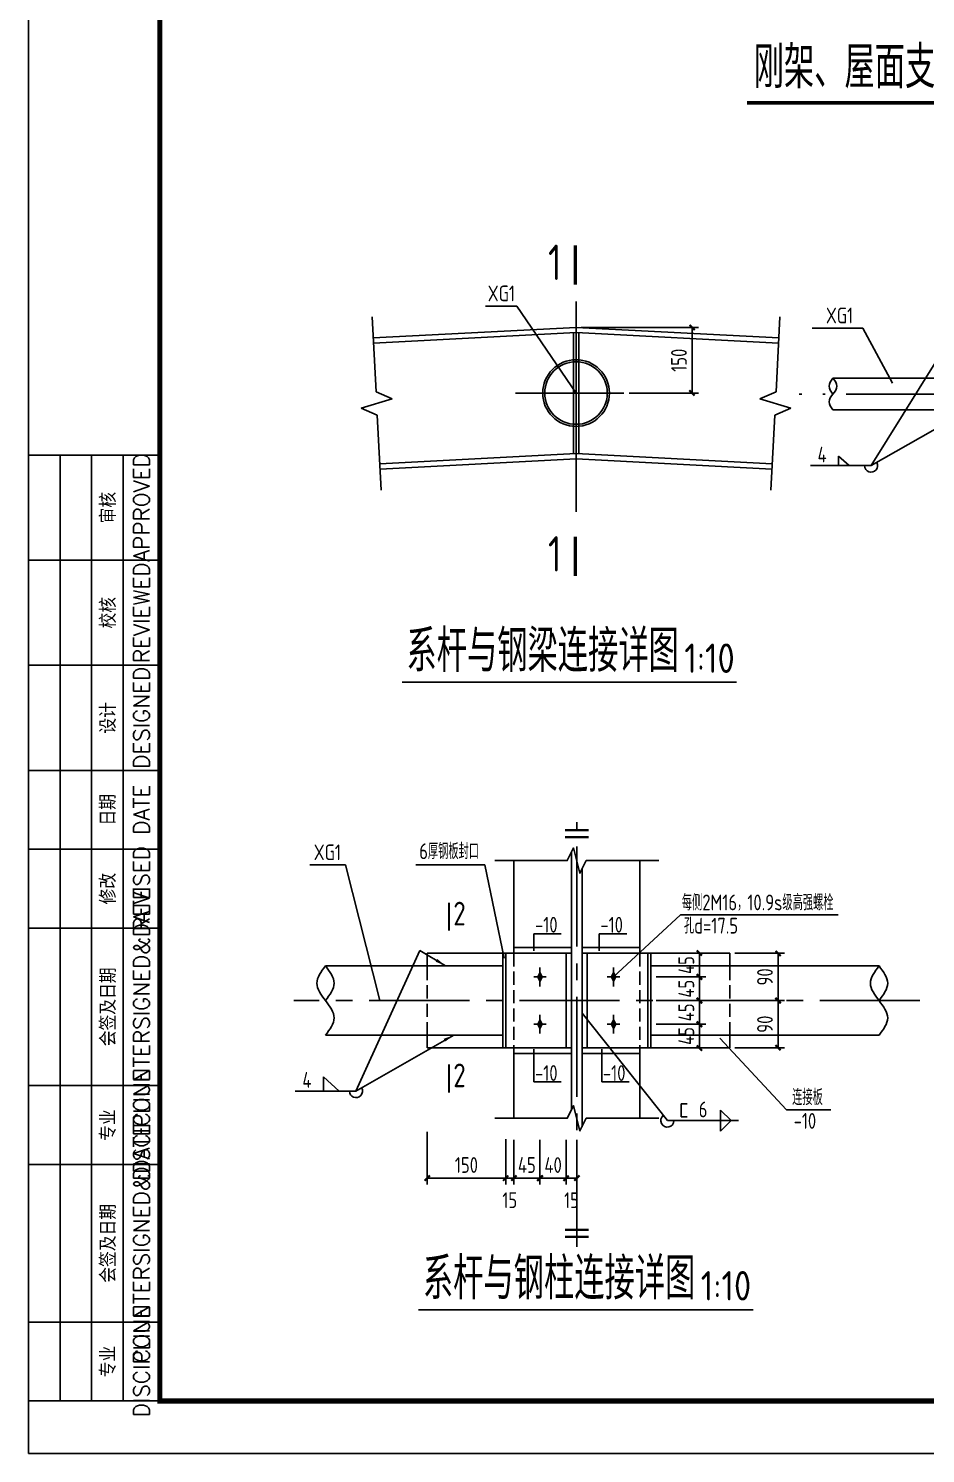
# Model space of a CAD drawing. Header units: millimetres. Extents: x 865974 to 875117, y 41124 to 44891.
# Drawn here: x 868866.9 to 869037.6, y 41123.6 to 41394.8 of the extents above; entities that cross this region are included whole.
import ezdxf
from ezdxf.enums import TextEntityAlignment as Align

# ---------------------------------------------------------------- set-up
doc = ezdxf.new("R2010")
doc.units = ezdxf.units.MM
doc.header["$LTSCALE"] = 1000
doc.header["$MEASUREMENT"] = 0
for name, pattern in [('center2', [28.575, 19.05, -3.175, 3.175, -3.175]), ('DASH', [0.35, 0.25, -0.1]), ('DASHED', [117.236842, 78.157895, -39.078947]), ('DOTE', [2.42, 2, -0.2, 0.02, -0.2])]:
    doc.linetypes.add(name, pattern=pattern)
doc.layers.add('1', color=4, linetype='Continuous', lineweight=70)
for name, color, linetype in [('1000', 2, 'Continuous'), ('11', 134, 'Continuous'), ('AXIS', 3, 'Continuous'), ('BEAM', 4, 'DASHED'), ('COLUMN', 9, 'Continuous'), ('DIM', 7, 'Continuous'), ('DOTE', 1, 'DOTE'), ('M_Prof', 2, 'Continuous'), ('NUM', 7, 'Continuous'), ('Prof', 2, 'Continuous'), ('THIN', 7, 'Continuous'), ('文字', 7, 'Continuous'), ('标注', 7, 'Continuous'), ('焊缝标注', 3, 'Continuous')]:
    doc.layers.add(name, color=color, linetype=linetype)
doc.styles.add('ECEC_TK', font='txt_l.shx', dxfattribs={"bigfont": 'hztxt_l.shx'})
doc.styles.add('GBHZ', font='gbenor.shx', dxfattribs={"width": 0.9, "bigfont": 'gbcbig.shx'})
doc.dimstyles.new('Y10', dxfattribs={"dimscale": 0, "dimtxt": 3, "dimasz": 0.01, "dimexe": 1.2, "dimexo": 1, "dimgap": 1, "dimtad": 1, "dimdec": 0, "dimlfac": 10, "dimzin": 0, "dimdsep": 46, "dimtxsty": 'GBHZ', "dimblk1": 'DX', "dimblk2": 'DX', "dimsah": 1, "dimcen": 0.09, "dimdle": 1, "dimadec": 0, "dimazin": 0, "dimtfac": 1, "dimtdec": 0, "dimtix": 1, "dimtmove": 2, "dimatfit": 3, "dimldrblk": 'DX', "dimfxl": 0, "dimtolj": 1, "dimtzin": 0, "dimarcsym": 0})

# ---------------------------------------------------------------- blocks, each defined once
blk = doc.blocks.new('DX')
at = {"color": 0, "linetype": 'ByBlock', "const_width": 40}
blk.add_lwpolyline([(-54, -51), (46, 49)], dxfattribs=at)
blk = doc.blocks.new('*D148')
at = {"layer": 'Defpoints', "color": 0, "transparency": 16777216}
for p in [(868971.14, 41337.9), (868993.22, 41337.9), (868980.26, 41325.4)]:
    blk.add_point(p, dxfattribs=at)
at = {"layer": 'DIM', "color": 0, "lineweight": -2, "transparency": 16777216}
for p, q in [((868972.14, 41337.9), (868994.42, 41337.9)), ((868993.22, 41325.41), (868993.22, 41337.89)), ((868981.26, 41325.4), (868994.42, 41325.4))]:
    blk.add_line(p, q, dxfattribs=at)
at = {"layer": 'DIM', "color": 0, "lineweight": -2, "transparency": 16777216, "xscale": 0.01, "yscale": 0.01, "zscale": 0.01}
for p, rotation in [((868993.22, 41337.9), 90), ((868993.22, 41325.4), 270)]:
    blk.add_blockref('DX', p, dxfattribs=dict(at, rotation=rotation))
at = {"layer": 'DIM', "color": 0, "transparency": 16777216, "insert": (868990.72, 41331.65), "char_height": 3, "attachment_point": 5, "rotation": 90, "style": 'GBHZ'}
blk.add_mtext('\\A1;150', dxfattribs=at)
blk = doc.blocks.new('BOLIT_GAOQIANG')
at = {"layer": 'THIN', "color": 252}
for p, q in [((-1.2, 0), (1.2, 0)), ((0, 1.8), (0, -1.8))]:
    blk.add_line(p, q, dxfattribs=at)
at = {"layer": 'THIN'}
blk.add_solid([(0, 1.2), (0.6, 0), (-0.6, 0), (0, -1.2)], dxfattribs=at)
blk = doc.blocks.new('*D301')
at = {"layer": 'Defpoints', "color": 0, "linetype": 'ByBlock', "transparency": 16777216}
for p in [(869000.38, 41218.8, 0.01), (869000.38, 41209.8, 0.01), (869009.59, 41209.8)]:
    blk.add_point(p, dxfattribs=at)
at = {"layer": 'DIM', "color": 0, "linetype": 'ByBlock', "lineweight": -2, "transparency": 16777216}
for p, q in [((869001.38, 41218.8), (869010.79, 41218.8)), ((869009.59, 41218.79), (869009.59, 41209.81)), ((869001.38, 41209.8), (869010.79, 41209.8))]:
    blk.add_line(p, q, dxfattribs=at)
at = {"layer": 'DIM', "color": 0, "linetype": 'ByBlock', "lineweight": -2, "transparency": 16777216, "xscale": 0.01, "yscale": 0.01, "zscale": 0.01}
for p, rotation in [((869009.59, 41218.8), 90), ((869009.59, 41209.8), 270)]:
    blk.add_blockref('DX', p, dxfattribs=dict(at, rotation=rotation))
at = {"layer": 'DIM', "color": 0, "linetype": 'ByBlock', "transparency": 16777216, "insert": (869007.09, 41214.3), "char_height": 3, "attachment_point": 5, "rotation": 90, "style": 'GBHZ'}
blk.add_mtext('\\A1;90', dxfattribs=at)
blk = doc.blocks.new('*D302')
at = {"layer": 'Defpoints', "color": 0, "linetype": 'ByBlock', "transparency": 16777216}
for p in [(869000.38, 41209.8), (869000.38, 41200.8, 0.02), (869009.59, 41200.8)]:
    blk.add_point(p, dxfattribs=at)
at = {"layer": 'DIM', "color": 0, "linetype": 'ByBlock', "lineweight": -2, "transparency": 16777216}
for p, q in [((869001.38, 41209.8), (869010.79, 41209.8)), ((869009.59, 41209.79), (869009.59, 41200.81)), ((869001.38, 41200.8), (869010.79, 41200.8))]:
    blk.add_line(p, q, dxfattribs=at)
at = {"layer": 'DIM', "color": 0, "linetype": 'ByBlock', "lineweight": -2, "transparency": 16777216, "xscale": 0.01, "yscale": 0.01, "zscale": 0.01}
for p, rotation in [((869009.59, 41209.8), 90), ((869009.59, 41200.8), 270)]:
    blk.add_blockref('DX', p, dxfattribs=dict(at, rotation=rotation))
at = {"layer": 'DIM', "color": 0, "linetype": 'ByBlock', "transparency": 16777216, "insert": (869007.09, 41205.3), "char_height": 3, "attachment_point": 5, "rotation": 90, "style": 'GBHZ'}
blk.add_mtext('\\A1;90', dxfattribs=at)
blk = doc.blocks.new('*D303')
at = {"layer": 'Defpoints', "color": 0, "linetype": 'ByBlock', "transparency": 16777216}
for p in [(868985.38, 41205.3, 0), (868994.62, 41205.3), (868985.38, 41200.8, 0)]:
    blk.add_point(p, dxfattribs=at)
at = {"layer": 'DIM', "color": 0, "linetype": 'ByBlock', "lineweight": -2, "transparency": 16777216}
for p, q in [((868986.38, 41205.3), (868995.82, 41205.3)), ((868994.62, 41205.31), (868994.62, 41205.32)), ((868994.62, 41200.8), (868994.62, 41205.3)), ((868986.38, 41200.8), (868995.82, 41200.8)), ((868994.62, 41200.79), (868994.62, 41200.78))]:
    blk.add_line(p, q, dxfattribs=at)
at = {"layer": 'DIM', "color": 0, "linetype": 'ByBlock', "lineweight": -2, "transparency": 16777216, "xscale": 0.01, "yscale": 0.01, "zscale": 0.01}
for p, rotation in [((868994.62, 41205.3), 270), ((868994.62, 41200.8), 90)]:
    blk.add_blockref('DX', p, dxfattribs=dict(at, rotation=rotation))
at = {"layer": 'DIM', "color": 0, "linetype": 'ByBlock', "transparency": 16777216, "insert": (868992.12, 41203.05), "char_height": 3, "attachment_point": 5, "rotation": 90, "style": 'GBHZ'}
blk.add_mtext('\\A1;45', dxfattribs=at)
blk = doc.blocks.new('*D304')
at = {"layer": 'Defpoints', "color": 0, "linetype": 'ByBlock', "transparency": 16777216}
for p in [(868985.38, 41209.8, 0), (868994.62, 41209.8), (868985.38, 41205.3, 0)]:
    blk.add_point(p, dxfattribs=at)
at = {"layer": 'DIM', "color": 0, "linetype": 'ByBlock', "lineweight": -2, "transparency": 16777216}
for p, q in [((868986.38, 41209.8), (868995.82, 41209.8)), ((868994.62, 41209.81), (868994.62, 41209.82)), ((868994.62, 41205.3), (868994.62, 41209.8)), ((868986.38, 41205.3), (868995.82, 41205.3)), ((868994.62, 41205.29), (868994.62, 41205.28))]:
    blk.add_line(p, q, dxfattribs=at)
at = {"layer": 'DIM', "color": 0, "linetype": 'ByBlock', "lineweight": -2, "transparency": 16777216, "xscale": 0.01, "yscale": 0.01, "zscale": 0.01}
for p, rotation in [((868994.62, 41209.8), 270), ((868994.62, 41205.3), 90)]:
    blk.add_blockref('DX', p, dxfattribs=dict(at, rotation=rotation))
at = {"layer": 'DIM', "color": 0, "linetype": 'ByBlock', "transparency": 16777216, "insert": (868992.12, 41207.55), "char_height": 3, "attachment_point": 5, "rotation": 90, "style": 'GBHZ'}
blk.add_mtext('\\A1;45', dxfattribs=at)
blk = doc.blocks.new('*D305')
at = {"layer": 'Defpoints', "color": 0, "linetype": 'ByBlock', "transparency": 16777216}
for p in [(868985.38, 41214.3, 0), (868994.62, 41214.3), (868985.38, 41209.8, 0)]:
    blk.add_point(p, dxfattribs=at)
at = {"layer": 'DIM', "color": 0, "linetype": 'ByBlock', "lineweight": -2, "transparency": 16777216}
for p, q in [((868986.38, 41214.3), (868995.82, 41214.3)), ((868994.62, 41214.31), (868994.62, 41214.32)), ((868994.62, 41209.8), (868994.62, 41214.3)), ((868986.38, 41209.8), (868995.82, 41209.8)), ((868994.62, 41209.79), (868994.62, 41209.78))]:
    blk.add_line(p, q, dxfattribs=at)
at = {"layer": 'DIM', "color": 0, "linetype": 'ByBlock', "lineweight": -2, "transparency": 16777216, "xscale": 0.01, "yscale": 0.01, "zscale": 0.01}
for p, rotation in [((868994.62, 41214.3), 270), ((868994.62, 41209.8), 90)]:
    blk.add_blockref('DX', p, dxfattribs=dict(at, rotation=rotation))
at = {"layer": 'DIM', "color": 0, "linetype": 'ByBlock', "transparency": 16777216, "insert": (868992.12, 41212.05), "char_height": 3, "attachment_point": 5, "rotation": 90, "style": 'GBHZ'}
blk.add_mtext('\\A1;45', dxfattribs=at)
blk = doc.blocks.new('*D306')
at = {"layer": 'Defpoints', "color": 0, "linetype": 'ByBlock', "transparency": 16777216}
for p in [(868985.38, 41218.8, 0), (868994.62, 41218.8), (868985.38, 41214.3, 0)]:
    blk.add_point(p, dxfattribs=at)
at = {"layer": 'DIM', "color": 0, "linetype": 'ByBlock', "lineweight": -2, "transparency": 16777216}
for p, q in [((868986.38, 41218.8), (868995.82, 41218.8)), ((868994.62, 41218.81), (868994.62, 41218.82)), ((868994.62, 41214.3), (868994.62, 41218.8)), ((868986.38, 41214.3), (868995.82, 41214.3)), ((868994.62, 41214.29), (868994.62, 41214.28))]:
    blk.add_line(p, q, dxfattribs=at)
at = {"layer": 'DIM', "color": 0, "linetype": 'ByBlock', "lineweight": -2, "transparency": 16777216, "xscale": 0.01, "yscale": 0.01, "zscale": 0.01}
for p, rotation in [((868994.62, 41218.8), 270), ((868994.62, 41214.3), 90)]:
    blk.add_blockref('DX', p, dxfattribs=dict(at, rotation=rotation))
at = {"layer": 'DIM', "color": 0, "linetype": 'ByBlock', "transparency": 16777216, "insert": (868992.12, 41216.55), "char_height": 3, "attachment_point": 5, "rotation": 90, "style": 'GBHZ'}
blk.add_mtext('\\A1;45', dxfattribs=at)
blk = doc.blocks.new('*D307')
at = {"layer": 'Defpoints', "color": 0, "transparency": 16777216}
for p in [(868942.78, 41185.81, 0), (868957.78, 41184.43, -0.01), (868957.78, 41176)]:
    blk.add_point(p, dxfattribs=at)
at = {"layer": 'DIM', "color": 0, "lineweight": -2, "transparency": 16777216}
for p, q in [((868942.78, 41184.81), (868942.78, 41174.8)), ((868957.78, 41183.43), (868957.78, 41174.8)), ((868942.79, 41176), (868957.77, 41176))]:
    blk.add_line(p, q, dxfattribs=at)
at = {"layer": 'DIM', "color": 0, "lineweight": -2, "transparency": 16777216, "xscale": 0.01, "yscale": 0.01, "zscale": 0.01, "rotation": 180}
blk.add_blockref('DX', (868942.78, 41176), dxfattribs=at)
at = {"layer": 'DIM', "color": 0, "lineweight": -2, "transparency": 16777216, "xscale": 0.01, "yscale": 0.01, "zscale": 0.01}
blk.add_blockref('DX', (868957.78, 41176), dxfattribs=at)
at = {"layer": 'DIM', "color": 0, "transparency": 16777216, "insert": (868950.28, 41178.5), "char_height": 3, "attachment_point": 5, "style": 'GBHZ'}
blk.add_mtext('\\A1;150', dxfattribs=at)
blk = doc.blocks.new('*D308')
at = {"layer": 'Defpoints', "color": 0, "transparency": 16777216}
for p in [(868957.78, 41184.43, -0.01), (868959.28, 41184.31, -0.01), (868959.28, 41176)]:
    blk.add_point(p, dxfattribs=at)
at = {"layer": 'DIM', "color": 0, "lineweight": -2, "transparency": 16777216}
for p, q in [((868957.78, 41183.43), (868957.78, 41174.8)), ((868959.28, 41183.31), (868959.28, 41174.8)), ((868957.77, 41176), (868957.76, 41176)), ((868957.78, 41176), (868959.28, 41176)), ((868959.29, 41176), (868959.3, 41176))]:
    blk.add_line(p, q, dxfattribs=at)
at = {"layer": 'DIM', "color": 0, "lineweight": -2, "transparency": 16777216, "xscale": 0.01, "yscale": 0.01, "zscale": 0.01}
blk.add_blockref('DX', (868957.78, 41176), dxfattribs=at)
at = {"layer": 'DIM', "color": 0, "lineweight": -2, "transparency": 16777216, "xscale": 0.01, "yscale": 0.01, "zscale": 0.01, "rotation": 180}
blk.add_blockref('DX', (868959.28, 41176), dxfattribs=at)
at = {"layer": 'DIM', "color": 0, "transparency": 16777216, "insert": (868958.53, 41171.81), "char_height": 3, "attachment_point": 5, "style": 'GBHZ'}
blk.add_mtext('\\A1;15', dxfattribs=at)
blk = doc.blocks.new('*D309')
at = {"layer": 'Defpoints', "color": 0, "transparency": 16777216}
for p in [(868959.28, 41184.31, -0.01), (868964.28, 41184.31, -0.01), (868964.28, 41176)]:
    blk.add_point(p, dxfattribs=at)
at = {"layer": 'DIM', "color": 0, "lineweight": -2, "transparency": 16777216}
for p, q in [((868959.28, 41183.31), (868959.28, 41174.8)), ((868964.28, 41183.31), (868964.28, 41174.8)), ((868959.29, 41176), (868964.27, 41176))]:
    blk.add_line(p, q, dxfattribs=at)
at = {"layer": 'DIM', "color": 0, "lineweight": -2, "transparency": 16777216, "xscale": 0.01, "yscale": 0.01, "zscale": 0.01, "rotation": 180}
blk.add_blockref('DX', (868959.28, 41176), dxfattribs=at)
at = {"layer": 'DIM', "color": 0, "lineweight": -2, "transparency": 16777216, "xscale": 0.01, "yscale": 0.01, "zscale": 0.01}
blk.add_blockref('DX', (868964.28, 41176), dxfattribs=at)
at = {"layer": 'DIM', "color": 0, "transparency": 16777216, "insert": (868961.78, 41178.5), "char_height": 3, "attachment_point": 5, "style": 'GBHZ'}
blk.add_mtext('\\A1;45', dxfattribs=at)
blk = doc.blocks.new('*D310')
at = {"layer": 'Defpoints', "color": 0, "transparency": 16777216}
for p in [(868964.28, 41184.31, -0.01), (868969.28, 41184.31, -0.01), (868969.28, 41176)]:
    blk.add_point(p, dxfattribs=at)
at = {"layer": 'DIM', "color": 0, "lineweight": -2, "transparency": 16777216}
for p, q in [((868964.28, 41183.31), (868964.28, 41174.8)), ((868969.28, 41183.31), (868969.28, 41174.8)), ((868964.29, 41176), (868969.27, 41176))]:
    blk.add_line(p, q, dxfattribs=at)
at = {"layer": 'DIM', "color": 0, "lineweight": -2, "transparency": 16777216, "xscale": 0.01, "yscale": 0.01, "zscale": 0.01, "rotation": 180}
blk.add_blockref('DX', (868964.28, 41176), dxfattribs=at)
at = {"layer": 'DIM', "color": 0, "lineweight": -2, "transparency": 16777216, "xscale": 0.01, "yscale": 0.01, "zscale": 0.01}
blk.add_blockref('DX', (868969.28, 41176), dxfattribs=at)
at = {"layer": 'DIM', "color": 0, "transparency": 16777216, "insert": (868966.78, 41178.5), "char_height": 3, "attachment_point": 5, "style": 'GBHZ'}
blk.add_mtext('\\A1;40', dxfattribs=at)
blk = doc.blocks.new('*D311')
at = {"layer": 'Defpoints', "color": 0, "transparency": 16777216}
for p in [(868969.28, 41184.31, -0.01), (868971.28, 41184.31), (868971.28, 41176)]:
    blk.add_point(p, dxfattribs=at)
at = {"layer": 'DIM', "color": 0, "lineweight": -2, "transparency": 16777216}
for p, q in [((868969.28, 41183.31), (868969.28, 41174.8)), ((868971.28, 41183.31), (868971.28, 41174.8)), ((868969.27, 41176), (868969.26, 41176)), ((868969.28, 41176), (868971.28, 41176)), ((868971.29, 41176), (868971.3, 41176))]:
    blk.add_line(p, q, dxfattribs=at)
at = {"layer": 'DIM', "color": 0, "lineweight": -2, "transparency": 16777216, "xscale": 0.01, "yscale": 0.01, "zscale": 0.01}
blk.add_blockref('DX', (868969.28, 41176), dxfattribs=at)
at = {"layer": 'DIM', "color": 0, "lineweight": -2, "transparency": 16777216, "xscale": 0.01, "yscale": 0.01, "zscale": 0.01, "rotation": 180}
blk.add_blockref('DX', (868971.28, 41176), dxfattribs=at)
at = {"layer": 'DIM', "color": 0, "transparency": 16777216, "insert": (868970.28, 41171.8), "char_height": 3, "attachment_point": 5, "style": 'GBHZ'}
blk.add_mtext('\\A1;15', dxfattribs=at)

msp = doc.modelspace()

# ---------------------------------------------------------------- linework, layer by layer
for p, q in [((868866.937, 41123.604), (868866.937, 41717.604)), ((868866.937, 41717.604), (868866.937, 41123.604)), ((868872.937, 41133.604), (868872.937, 41313.604)), ((868878.937, 41133.604), (868878.937, 41313.604)), ((868884.937, 41133.604), (868884.937, 41313.604)), ((868866.937, 41293.604), (868891.937, 41293.604)), ((868866.937, 41273.604), (868891.937, 41273.604)), ((868866.937, 41253.604), (868891.937, 41253.604)), ((868866.937, 41238.604), (868891.937, 41238.604)), ((868866.937, 41223.604), (868891.937, 41223.604)), ((868866.937, 41193.604), (868891.937, 41193.604)), ((868866.937, 41178.604), (868891.937, 41178.604)), ((868866.937, 41148.604), (868891.937, 41148.604)), ((869707.937, 41123.604), (868866.937, 41123.604))]:
    msp.add_line(p, q)
at = {"color": 0, "const_width": 1}
msp.add_lwpolyline([(869697.937, 41133.604), (868891.937, 41133.604), (868891.937, 41707.604), (869697.937, 41707.604)], close=True, dxfattribs=at)
at = {"const_width": 0.667}
msp.add_lwpolyline([(869003.687, 41380.643), (869063.051, 41380.643)], dxfattribs=at)
msp.add_lwpolyline([(868866.937, 41313.604), (868866.937, 41133.604), (868891.937, 41133.604), (868891.937, 41313.604)], close=True)
at = {"layer": '1', "color": 2}
for points, const_width, elevation in [([(868970.995, 41353.533), (868970.995, 41346.053)], 0.6, -0.088), ([(868970.995, 41298.055), (868970.995, 41290.575)], 0.6, -0.088), ([(868946.969, 41228.433), (868946.969, 41223.083)], 0.4, 0.004), ([(868946.969, 41197.649), (868946.969, 41192.299)], 0.4, 0.004)]:
    msp.add_lwpolyline(points, dxfattribs=dict(at, const_width=const_width, elevation=elevation))
at = {"layer": '1000'}
for p, q in [((868970.643, 41336.875), (868970.643, 41313.844)), ((868971.643, 41336.927), (868971.643, 41313.896))]:
    msp.add_line(p, q, dxfattribs=at)
at = {"layer": '11'}
for p, q in [((868971.143, 41337.902), (868932.556, 41335.896)), ((868971.143, 41337.902), (869009.729, 41335.896)), ((868971.143, 41336.901), (868932.608, 41334.898)), ((868971.143, 41336.901), (869009.677, 41334.898)), ((868971.143, 41313.87), (868933.802, 41311.929)), ((868971.143, 41313.87), (869008.483, 41311.929)), ((868971.143, 41312.868), (868933.854, 41310.93)), ((868971.143, 41312.868), (869008.431, 41310.93))]:
    msp.add_line(p, q, dxfattribs=at)
at = {"layer": 'AXIS'}
for p, q in [((868959.856, 41341.963, -0.092), (868953.897, 41341.963, -0.092)), ((868971.143, 41325.402), (868959.856, 41341.963, -0.092)), ((869025.704, 41337.766, 0), (869016.106, 41337.766, 0)), ((869031.338, 41327.304, 0), (869025.704, 41337.766, 0)), ((868927.253, 41235.612, 0.001), (868920.472, 41235.612, 0.001)), ((868933.826, 41209.802, 0.001), (868927.253, 41235.612, 0.001)), ((868953.765, 41235.612, 0.001), (868940.681, 41235.612, 0.001)), ((868957.479, 41217.852, 0.001), (868953.765, 41235.612, 0.001)), ((868978.279, 41214.302, 0.001), (868990.993, 41226.111, 0.009)), ((868990.993, 41226.111, 0.009), (869021.041, 41226.111, 0.009)), ((868998.532, 41202.649, 0.002), (869011.189, 41188.992, 0.002)), ((869019.614, 41188.992, 0.002), (869011.189, 41188.992, 0.002))]:
    msp.add_line(p, q, dxfattribs=at)
at = {"layer": 'BEAM', "linetype": 'DASH', "ltscale": 0.01}
for p, q in [((868959.279, 41218.802, -0.01), (868959.279, 41200.802, -0.007)), ((868983.279, 41218.802, -0.005), (868983.279, 41200.802, -0.001)), ((868942.779, 41203.202, -0.005), (868942.779, 41216.402, 0)), ((869000.379, 41203.202, 0.002), (869000.379, 41216.402, 0.006))]:
    msp.add_line(p, q, dxfattribs=at)
at = {"layer": 'COLUMN'}
for p, q in [((869055.221, 41328.222), (869020.034, 41328.222)), ((869055.221, 41322.222), (869020.034, 41322.222)), ((868969.279, 41218.802, -0.006), (868942.779, 41218.802, -0.004)), ((868942.779, 41218.802, 0), (868942.779, 41216.402, -0.003)), ((868957.179, 41218.802, -0.006), (868957.179, 41200.802, -0.002)), ((868957.779, 41218.802, -0.002), (868957.779, 41200.802, -0.002)), ((868969.279, 41200.802, -0.01), (868969.279, 41218.802, -0.01)), ((868973.279, 41218.802, -0.006), (869000.379, 41218.802, 0.002)), ((868973.279, 41200.802, -0.006), (868973.279, 41218.802, -0.006)), ((868984.779, 41218.802, -0.002), (868984.779, 41200.802, 0.002)), ((868985.379, 41218.802, 0.002), (868985.379, 41200.802, 0.002)), ((869000.379, 41218.802, 0.006), (869000.379, 41216.402, 0.003)), ((868923.456, 41216.402, -0.002), (868957.179, 41216.402, -0.002)), ((869028.799, 41216.402, 0.002), (868985.379, 41216.402, 0.002)), ((868923.456, 41203.202, -0.002), (868957.179, 41203.202, -0.002)), ((868942.779, 41200.802, 0), (868942.779, 41203.202, -0.003)), ((869028.799, 41203.202, 0.002), (868985.379, 41203.202, 0.002)), ((869000.379, 41200.802, 0.006), (869000.379, 41203.202, 0.003)), ((868969.279, 41200.802, -0.006), (868942.779, 41200.802, -0.004)), ((868973.279, 41200.802, -0.006), (869000.379, 41200.802, 0.002))]:
    msp.add_line(p, q, dxfattribs=at)
at = {"layer": 'DIM'}
for radius in [6.35, 5.95]:
    msp.add_circle((868971.143, 41325.402), radius, dxfattribs=at)
at = {"layer": 'DOTE', "linetype": 'DOTE', "ltscale": 0.02}
for p, q in [((868971.143, 41342.797), (868971.143, 41300.247)), ((868959.597, 41325.402), (868980.255, 41325.402)), ((869110.923, 41325.222), (869013.575, 41325.222))]:
    msp.add_line(p, q, dxfattribs=at)
at = {"layer": 'DOTE', "linetype": 'center2', "ltscale": 0.001}
for p, q in [((868971.279, 41162.903, 0.001), (868971.279, 41243.729, 0.001)), ((869036.571, 41209.802, 0.001), (868917.415, 41209.802, 0.001))]:
    msp.add_line(p, q, dxfattribs=at)
at = {"layer": 'M_Prof'}
for points in [[(869020.034, 41328.222), (869020.784, 41326.722), (869020.034, 41325.222), (869019.284, 41323.722), (869020.034, 41322.222)], [(869020.034, 41328.222), (869019.284, 41326.722), (869020.034, 41325.222)]]:
    msp.add_spline(points, degree=3, dxfattribs=at)
at = {"layer": 'Prof'}
for p, q in [((868970.279, 41188.987, 0.001), (868970.279, 41238.031, 0.001)), ((868959.279, 41236.431, 0.012), (868959.279, 41218.802, -0.01)), ((868972.279, 41185.787, 0.001), (868972.279, 41234.831, 0.001)), ((868983.279, 41236.431, -0.007), (868983.279, 41218.802, 0.011)), ((868963.101, 41219.243), (868963.101, 41222.517)), ((868963.101, 41222.517), (868968.333, 41222.517)), ((868975.544, 41219.243), (868975.544, 41222.517)), ((868975.544, 41222.517), (868980.776, 41222.517)), ((868970.279, 41219.866, -0.001), (868959.279, 41219.866, -0.01)), ((868970.279, 41218.802, -0.001), (868959.279, 41218.802, -0.01)), ((868983.279, 41219.866, 0.011), (868972.279, 41219.866, 0.001)), ((868983.279, 41218.802, 0.011), (868972.279, 41218.802, 0.001)), ((868959.279, 41200.802, -0.007), (868959.279, 41187.387)), ((868970.279, 41200.802, -0.001), (868959.279, 41200.802, -0.01)), ((868970.279, 41199.737, -0.001), (868959.279, 41199.737, -0.01)), ((868963.101, 41200.519), (868963.101, 41194.302)), ((868983.279, 41200.802, 0.011), (868972.279, 41200.802, 0.001)), ((868983.279, 41199.737, 0.011), (868972.279, 41199.737, 0.001)), ((868976.021, 41200.519), (868976.021, 41194.302)), ((868983.279, 41200.802, -0.001), (868983.279, 41187.387, 0.004)), ((868963.101, 41194.302), (868968.333, 41194.302)), ((868976.021, 41194.302), (868981.253, 41194.302))]:
    msp.add_line(p, q, dxfattribs=at)
for points in [[(868955.679, 41236.431), (868969.479, 41236.431), (868970.679, 41238.831), (868971.879, 41234.031), (868973.079, 41236.431), (868986.879, 41236.431)], [(868955.679, 41187.387), (868969.479, 41187.387), (868970.679, 41189.787), (868971.879, 41184.987), (868973.079, 41187.387), (868986.879, 41187.387)]]:
    msp.add_lwpolyline(points, dxfattribs=at)
for points in [[(868923.456, 41216.402, -0.002), (868921.806, 41213.102, -0.002), (868923.456, 41209.802, -0.002), (868925.106, 41206.502, -0.002), (868923.456, 41203.202, -0.002)], [(868923.456, 41216.402, -0.002), (868925.106, 41213.102, -0.002), (868923.456, 41209.802, -0.002)], [(869028.799, 41216.402, 0.002), (869027.149, 41213.102, 0.002), (869028.799, 41209.802, 0.002), (869030.449, 41206.502, 0.002), (869028.799, 41203.202, 0.002)], [(869028.799, 41216.402, 0.002), (869030.449, 41213.102, 0.002), (869028.799, 41209.802, 0.002)]]:
    msp.add_spline(points, degree=3, dxfattribs=at)
at = {"layer": 'THIN'}
for p, q in [((868933.088, 41325.66), (868932.349, 41339.891)), ((869009.197, 41325.66), (869009.936, 41339.891)), ((868930.248, 41322.509), (868936.162, 41324.318)), ((868936.162, 41324.318), (868933.088, 41325.66)), ((869006.123, 41324.318), (869009.197, 41325.66)), ((869012.037, 41322.509), (869006.123, 41324.318)), ((868933.322, 41321.166), (868930.248, 41322.509)), ((869008.963, 41321.166), (869012.037, 41322.509)), ((868934.062, 41306.936), (868933.322, 41321.166)), ((869008.224, 41306.936), (869008.963, 41321.166))]:
    msp.add_line(p, q, dxfattribs=at)
at = {"layer": '文字', "color": 6, "const_width": 0.32}
for points in [[(868938.005, 41270.389), (869001.726, 41270.389)], [(868941.133, 41150.965), (869004.854, 41150.965)]]:
    msp.add_lwpolyline(points, dxfattribs=at)
at = {"layer": '标注', "color": 0, "const_width": 0.45}
for points, elevation in [([(868969.026, 41242.239), (868973.532, 41242.239)], -0.01), ([(868969.026, 41240.907), (868973.532, 41240.907)], -0.01), ([(868969.026, 41166.193), (868973.532, 41166.193)], 0.001), ([(868969.026, 41164.861), (868973.532, 41164.861)], 0.001)]:
    msp.add_lwpolyline(points, dxfattribs=dict(at, elevation=elevation))
at = {"layer": '焊缝标注'}
for p, q in [((869039.454, 41331.174, -0.002), (869027.299, 41311.596, -0.003)), ((869027.299, 41311.596, -0.003), (869045.915, 41322.222)), ((869021.119, 41313.396, -0.003), (869023.119, 41311.596, -0.003)), ((869021.119, 41313.396, -0.003), (869021.119, 41311.596, -0.003)), ((869027.299, 41311.596, -0.003), (869015.731, 41311.596, -0.003)), ((868941.412, 41219.353, -0.002), (868929.257, 41192.575, -0.002)), ((868941.412, 41219.353, -0.004), (868946.286, 41216.402, -0.002)), ((868972.279, 41207.396, 0.001), (868988.526, 41186.958, 0.001)), ((868929.257, 41192.575, -0.002), (868947.873, 41203.202, 0.001)), ((868923.077, 41195.275, -0.002), (868926.077, 41192.575, -0.002)), ((868923.077, 41195.275, -0.002), (868923.077, 41192.575, -0.002)), ((868929.257, 41192.575, -0.002), (868917.69, 41192.575, -0.002)), ((868991.156, 41190.158, 0.001), (868992.277, 41190.158, 0.001)), ((868991.156, 41187.648, 0.001), (868991.156, 41190.158, 0.001)), ((868998.653, 41188.958, 0.001), (869000.653, 41186.958, 0.001)), ((868998.653, 41188.958, 0.001), (868998.653, 41186.958, 0.001)), ((869002.026, 41186.958, 0.001), (868988.526, 41186.958, 0.001)), ((868991.156, 41187.648, 0.001), (868992.277, 41187.648, 0.001)), ((868998.653, 41184.958, 0.001), (868998.653, 41186.958, 0.001)), ((868998.653, 41184.958, 0.001), (869000.653, 41186.958, 0.001))]:
    msp.add_line(p, q, dxfattribs=at)
for centre, start, end in [((869027.299, 41311.596, -0.003), 179.99999, 27.34394), ((868929.257, 41192.575, -0.002), 179.99999, 27.34394), ((868988.526, 41186.958, 0.001), 128.48285, 0)]:
    msp.add_arc(centre, 1.25, start, end, dxfattribs=at)
for points in [[(868946.286, 41216.402, -0.002), (868944.427, 41217.197, -0.002), (868944.742, 41217.708, -0.002)], [(868947.873, 41203.202, 0.001), (868946.248, 41201.997, 0.001), (868945.966, 41202.527, 0.001)]]:
    msp.add_solid(points, dxfattribs=at)

# ---------------------------------------------------------------- block references
at = {"layer": 'THIN'}
for p in [(868964.279, 41214.302, -0.006), (868964.279, 41205.302, -0.006)]:
    msp.add_blockref('BOLIT_GAOQIANG', p, dxfattribs=at)
at = {"layer": 'THIN', "xscale": -1}
for p in [(868978.279, 41214.302, -0.006), (868978.279, 41205.302, -0.006)]:
    msp.add_blockref('BOLIT_GAOQIANG', p, dxfattribs=at)

# ---------------------------------------------------------------- texts
at = {"style": 'ECEC_TK'}
for s, p in [('APPROVED', (868888.437, 41303.604)), ('审核', (868881.937, 41303.604)), ('REVIEWED', (868888.437, 41283.604)), ('校核', (868881.937, 41283.604)), ('DESIGNED', (868888.437, 41263.604)), ('设计', (868881.937, 41263.604)), ('日期', (868881.937, 41246.104)), ('DATE', (868888.437, 41246.104)), ('REVISED', (868888.437, 41231.104)), ('修改', (868881.937, 41231.104)), ('COUNTERSIGNED&DATE', (868888.437, 41208.604)), ('会签及日期', (868881.937, 41208.604)), ('DISCIPLINE', (868888.437, 41186.104)), ('专业', (868881.937, 41186.104)), ('COUNTERSIGNED&DATE', (868888.437, 41163.604)), ('会签及日期', (868881.937, 41163.604)), ('DISCIPLINE', (868888.437, 41141.104)), ('专业', (868881.937, 41141.104))]:
    msp.add_text(s, height=3, rotation=90, dxfattribs=at).set_placement(p, align=Align.MIDDLE)
at = {"layer": 'AXIS', "color": 0, "style": 'GBHZ', "width": 0.9}
for s, height, p in [('1', 6.75, (868965.801, 41346.905, -0.132)), ('XG1', 3, (868954.34, 41342.863, -0.092)), ('XG1', 3, (869018.694, 41338.666, 0)), ('4', 3, (869017.1, 41312.212, -0.003)), ('1', 6.75, (868965.801, 41291.427, -0.132)), ('6厚钢板封口', 3, (868941.295, 41236.711, 0.001)), ('XG1', 3, (868921.219, 41236.512, 0.001)), ('每侧2M16，10.9s级高强螺栓', 3, (868991.276, 41226.969, 0.009)), ('2', 4.5, (868947.785, 41224.1, 0.008)), ('-10', 3, (868963.334, 41222.72, 0.009)), ('-10', 3, (868975.776, 41222.72, 0.009)), ('孔d=17.5', 3, (868991.672, 41222.542, 0.009)), ('2', 4.5, (868947.785, 41193.316, 0.008)), ('-10', 3, (868963.334, 41194.506, 0.009)), ('-10', 3, (868976.253, 41194.506, 0.009)), ('4', 3, (868919.058, 41193.192, -0.002)), ('连接板', 3, (869012.274, 41189.893, 0.002)), ('6', 3, (868994.485, 41187.575, 0.001)), ('-10', 3, (869012.549, 41185.399, 0.002))]:
    msp.add_text(s, height=height, dxfattribs=at).set_placement(p)
at = {"layer": 'NUM', "style": 'GBHZ'}
msp.add_text('刚架、屋面支撑布置图', height=8, dxfattribs=at).set_placement((869004.942, 41383.416))
at = {"layer": '文字', "color": 6, "style": 'GBHZ'}
for s, height, p in [('系杆与钢梁连接详图', 8, (868938.868, 41272.34)), ('1:10', 5.6, (868991.745, 41272.144)), ('系杆与钢柱连接详图', 8, (868941.996, 41152.916)), ('1:10', 5.6, (868994.873, 41152.72))]:
    msp.add_text(s, height=height, dxfattribs=at).set_placement(p)

# ---------------------------------------------------------------- dimensions: what is measured, and where the dimension line sits
at = {"layer": 'DIM'}
dim = msp.add_linear_dim(base=(868993.221, 41337.902), p1=(868980.255, 41325.402), p2=(868971.143, 41337.902), angle=90, text='150', dimstyle='Y10', override={"dimscale": 1}, dxfattribs=at)
dim.commit()
dim.dimension.update_dxf_attribs({"geometry": '*D148', "text_midpoint": (868990.721, 41331.652)})
at = {"layer": 'DIM', "color": 0, "linetype": 'ByBlock'}
for base, p1, p2, picture, middle in [((868994.622, 41218.802, 0.001), (868985.379, 41214.302, 0), (868985.379, 41218.802, -0.002), '*D306', (868992.122, 41216.552, 0.001)), ((868994.622, 41214.302, 0.001), (868985.379, 41209.802, 0.002), (868985.379, 41214.302, 0), '*D305', (868992.122, 41212.052, 0.001)), ((868994.622, 41209.802, 0.001), (868985.379, 41205.302, 0), (868985.379, 41209.802, 0.002), '*D304', (868992.122, 41207.552, 0.001)), ((868994.622, 41205.302, 0.001), (868985.379, 41200.802, 0.002), (868985.379, 41205.302, 0), '*D303', (868992.122, 41203.052, 0.001))]:
    dim = msp.add_linear_dim(base=base, p1=p1, p2=p2, angle=90, dimstyle='Y10', override={"dimscale": 1}, dxfattribs=at)
    dim.commit()
    dim.dimension.update_dxf_attribs({"geometry": picture, "text_midpoint": middle})
for base, p1, p2, picture, middle in [((869009.593, 41209.802, -0.01), (869000.379, 41218.802, 0.002), (869000.379, 41209.802, 0.004), '*D301', (869007.093, 41214.302, -0.01)), ((869009.593, 41200.802, -0.01), (869000.379, 41209.802, -0.01), (869000.379, 41200.802, 0.006), '*D302', (869007.093, 41205.302, -0.01))]:
    dim = msp.add_linear_dim(base=base, p1=p1, p2=p2, angle=90, text='90', dimstyle='Y10', override={"dimscale": 1}, dxfattribs=at)
    dim.commit()
    dim.dimension.update_dxf_attribs({"geometry": picture, "text_midpoint": middle})
at = {"layer": 'DIM'}
dim = msp.add_linear_dim(base=(868957.779, 41176, 0.001), p1=(868942.779, 41185.807, 0), p2=(868957.779, 41184.427, -0.01), dimstyle='Y10', override={"dimscale": 1}, dxfattribs=at)
dim.commit()
dim.dimension.update_dxf_attribs({"geometry": '*D307', "text_midpoint": (868950.279, 41178.5, 0.001)})
dim = msp.add_linear_dim(base=(868959.279, 41176, 0.001), p1=(868957.779, 41184.427, -0.01), p2=(868959.279, 41184.307, -0.01), dimstyle='Y10', override={"dimscale": 1}, dxfattribs=at)
dim.commit()
dim.dimension.update_dxf_attribs({"geometry": '*D308', "text_midpoint": (868958.529, 41171.809, 0.001), "dimtype": 160})
for base, p1, p2, text, picture, middle in [((868964.279, 41176, 0.001), (868959.279, 41184.307, -0.01), (868964.279, 41184.307, -0.01), '45', '*D309', (868961.779, 41178.5, 0.001)), ((868969.279, 41176, 0.001), (868964.279, 41184.307, -0.01), (868969.279, 41184.307, -0.01), '40', '*D310', (868966.779, 41178.5, 0.001))]:
    dim = msp.add_linear_dim(base=base, p1=p1, p2=p2, text=text, dimstyle='Y10', override={"dimscale": 1}, dxfattribs=at)
    dim.commit()
    dim.dimension.update_dxf_attribs({"geometry": picture, "text_midpoint": middle})
dim = msp.add_linear_dim(base=(868971.279, 41176, 0.001), p1=(868969.279, 41184.307, -0.01), p2=(868971.279, 41184.307, 0.001), text='15', dimstyle='Y10', override={"dimscale": 1}, dxfattribs=at)
dim.commit()
dim.dimension.update_dxf_attribs({"geometry": '*D311', "text_midpoint": (868970.279, 41171.795, 0.001), "dimtype": 160})

doc.saveas('drawing.dxf')
